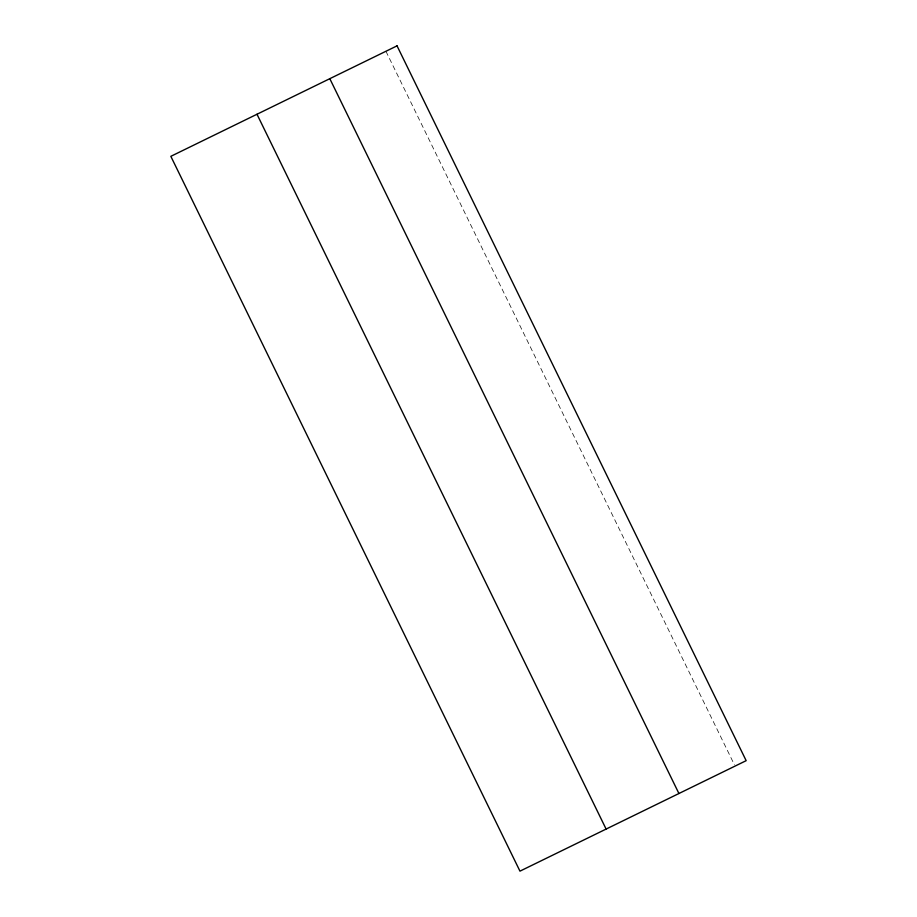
<?xml version="1.0" encoding="UTF-8"?>
<svg xmlns="http://www.w3.org/2000/svg" width="917" height="917" viewBox="0 0 917 917"><rect width="100%" height="100%" fill="white"/><g stroke="black" fill="none" stroke-linecap="round" stroke-linejoin="round"><path stroke-width="0.69" stroke-dasharray="4.58 3.44" d="M385.931 51.272L734.425 764.812"/><path stroke-width="1.38" d="M329.811 78.69L678.924 793.514M256.989 114.247L606.114 829.071M397.038 45.85L170.837 156.326L519.962 871.15L746.163 760.674L397.038 45.85"/></g></svg>
